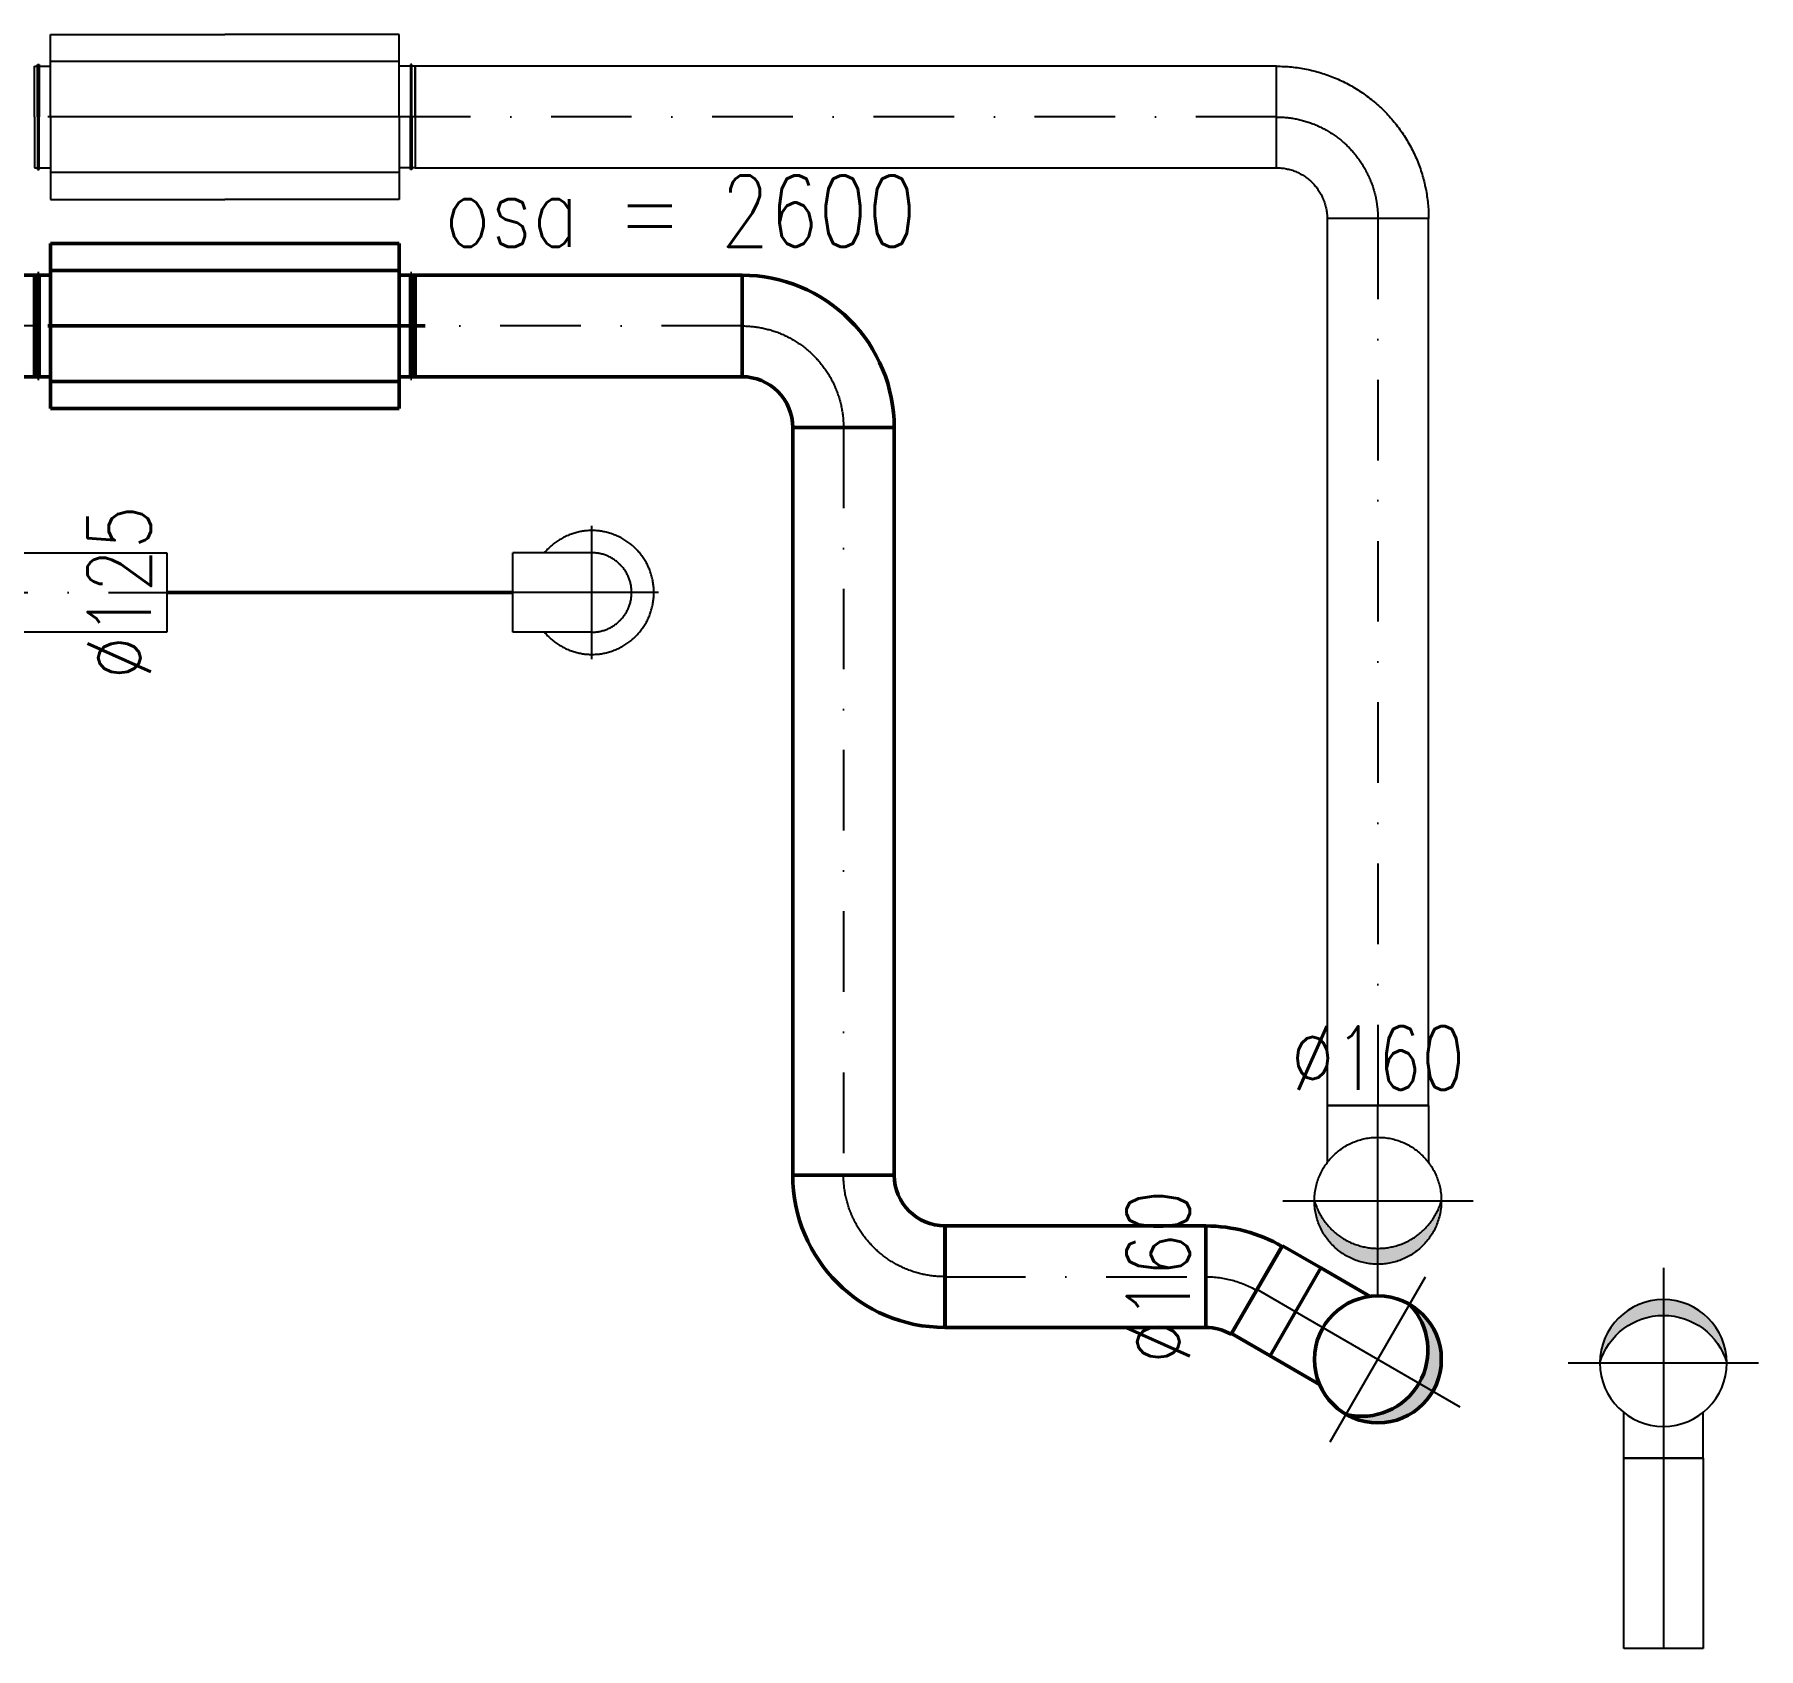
# Model space of a CAD drawing. Header units: millimetres. Extents: x -5302 to 21798, y 61761 to 66330.
# Drawn here: x 19080 to 21798, y 62575 to 65119 of the extents above; entities that cross this region are included whole.
import ezdxf
from ezdxf.enums import TextEntityAlignment as Align

# ---------------------------------------------------------------- set-up
doc = ezdxf.new("R2010")
doc.units = ezdxf.units.MM
doc.header["$LTSCALE"] = 10
for name, pattern in [('_aa', [1.4, 0.5, -0.2, 0.5, -0.2]), ('DASHDOT', [25.4, 12.7, -6.35, 0, -6.35]), ('DASHED', [19.05, 12.7, -6.35]), ('KOLEJE', [0])]:
    doc.linetypes.add(name, pattern=pattern)
doc.layers.get('0').update_dxf_attribs({"color": 3})
doc.layers.add('V-flexo_osy', color=3, linetype='KOLEJE', lineweight=50)
doc.layers.add('V-tvarovky', color=3, linetype='Continuous', lineweight=50)
for name, color, linetype in [('V-tvarovky-popis', 3, 'Continuous'), ('VZT_DIGESTOR', 3, 'Continuous'), ('VZT_EXHAUST', 3, '_aa'), ('VZT_EXHAUST-popis', 3, 'Continuous')]:
    doc.layers.add(name, color=color, linetype=linetype)
doc.styles.add('ROMANS', font='romans.shx', dxfattribs={"width": 0.8})
doc.styles.get("Standard").update_dxf_attribs({"font": 'simplex.shx', "width": 0.8})
doc.linetypes.add('KOLEJE_2', pattern='A,2,[141,CADKON.SHX,S=3,R=0,X=0,Y=0],1.5', length=3.5)

# ---------------------------------------------------------------- blocks, each defined once
blk = doc.blocks.new('*U83')
at = {"linetype": 'ByBlock', "lineweight": -2, "ltscale": 2000}
blk.add_hatch(color=0, dxfattribs=at).paths.add_polyline_path([(0, 100, 0.41421356), (-100, 0, 0.41421356), (0, -100, -0.750012)])
at = {"color": 2, "linetype": 'DASHDOT', "lineweight": 25, "ltscale": 2000}
for p, q in [((0, 150), (0, -150)), ((-150, 0), (150, 0))]:
    blk.add_line(p, q, dxfattribs=at)
at = {"color": 0, "linetype": 'ByBlock', "lineweight": -2, "ltscale": 2000}
for p, q in [((150, 80), (60, 80)), ((150, -80), (150, 80)), ((150, -80), (60, -80))]:
    blk.add_line(p, q, dxfattribs=at)
blk.add_circle((0, 0), 100, dxfattribs=at)
blk.add_arc((29.165, 0), 104.166, 106.259325, 253.740675, dxfattribs=at)
blk = doc.blocks.new('*U84', base_point=(150, -80))
at = {"linetype": 'ByBlock', "lineweight": -2, "ltscale": 2000}
blk.add_hatch(color=0, dxfattribs=at).paths.add_polyline_path([(0, 100, 0.41421356), (-100, 0, 0.41421356), (0, -100, -0.750012)])
at = {"color": 2, "linetype": 'DASHDOT', "lineweight": 25, "ltscale": 2000}
for p, q in [((0, 150), (0, -150)), ((-150, 0), (150, 0))]:
    blk.add_line(p, q, dxfattribs=at)
at = {"color": 0, "linetype": 'ByBlock', "lineweight": -2, "ltscale": 2000}
for p, q in [((150, 80), (60, 80)), ((150, -80), (150, 80)), ((150, -80), (60, -80))]:
    blk.add_line(p, q, dxfattribs=at)
blk.add_circle((0, 0), 100, dxfattribs=at)
blk.add_arc((29.165, 0), 104.166, 106.259325, 253.740675, dxfattribs=at)
blk = doc.blocks.new('*U94', base_point=(150, -62.5))
at = {"linetype": 'ByBlock', "lineweight": -2, "ltscale": 2000}
blk.add_hatch(color=0, dxfattribs=at).paths.add_polyline_path([(0, 100, 0.414214), (-100, 0, 0.414214), (0, -100, -0.750012)])
at = {"color": 2, "linetype": 'DASHDOT', "lineweight": 25, "ltscale": 2000}
for p, q in [((0, 150), (0, -150)), ((-150, 0), (150, 0))]:
    blk.add_line(p, q, dxfattribs=at)
at = {"color": 0, "linetype": 'ByBlock', "lineweight": -2, "ltscale": 2000}
for p, q in [((150, 62.5), (78.1, 62.5)), ((150, -62.5), (150, 62.5)), ((150, -62.5), (78.1, -62.5))]:
    blk.add_line(p, q, dxfattribs=at)
blk.add_circle((0, 0), 100, dxfattribs=at)
blk.add_arc((29.2, 0), 104.2, 106.2593, 253.7407, dxfattribs=at)
blk = doc.blocks.new('*U75', base_point=(104.3, 32.6))
at = {"color": 0, "linetype": 'ByBlock', "lineweight": -2, "ltscale": 2000}
for p, q in [((129.3, 162.6), (404.3, 162.6)), ((129.3, 32.6), (129.3, 162.6)), ((679.3, 162.6), (404.3, 162.6)), ((679.3, 32.6), (679.3, 162.6)), ((104.3, 32.6), (104.3, 112.6)), ((104.3, 112.6), (129.3, 112.6)), ((109.3, 32.6), (109.3, 115.4)), ((109.3, 115.4), (111.5, 115.4)), ((111.5, 115.4), (111.5, 32.6)), ((704.3, 112.6), (679.3, 112.6)), ((697.1, 115.4), (697.1, 32.6)), ((699.3, 115.4), (697.1, 115.4)), ((699.3, 32.6), (699.3, 115.4)), ((704.3, 32.6), (704.3, 112.6)), ((104.3, 32.6), (104.3, -47.4)), ((109.3, 32.6), (109.3, -50.2)), ((111.5, -50.2), (111.5, 32.6)), ((129.3, 32.6), (129.3, -97.4)), ((679.3, 32.6), (679.3, -97.4)), ((697.1, -50.2), (697.1, 32.6)), ((699.3, 32.6), (699.3, -50.2)), ((704.3, 32.6), (704.3, -47.4)), ((104.3, -47.4), (129.3, -47.4)), ((109.3, -50.2), (111.5, -50.2)), ((704.3, -47.4), (679.3, -47.4)), ((699.3, -50.2), (697.1, -50.2)), ((129.3, -97.4), (404.3, -97.4)), ((679.3, -97.4), (404.3, -97.4))]:
    blk.add_line(p, q, dxfattribs=at)
at = {"color": 56, "linetype": 'DASHED', "ltscale": 6000}
for p, q in [((129, 120), (679, 120)), ((129, -54.8), (679, -54.8))]:
    blk.add_line(p, q, dxfattribs=at)
at = {"color": 63, "linetype": 'DASHDOT', "ltscale": 6000}
blk.add_line((88.6, 32.6), (683.2, 32.6), dxfattribs=at)
at = {"color": 52, "linetype": 'ByBlock', "ltscale": 2000}
blk.add_point((129.3, 32.6), dxfattribs=at)
blk = doc.blocks.new('*U90')
at = {"color": 2, "linetype": 'DASHDOT', "lineweight": 25, "ltscale": 2000}
for p, q in [((0, 105), (0, -105)), ((-105, 0), (0, 0))]:
    blk.add_line(p, q, dxfattribs=at)
at = {"color": 0, "linetype": 'ByBlock', "lineweight": -2, "ltscale": 2000}
for p, q in [((0, 62.5), (125, 62.5)), ((125, 62.5), (125, -62.5)), ((0, -62.5), (125, -62.5))]:
    blk.add_line(p, q, dxfattribs=at)
at = {"color": 2, "linetype": 'KOLEJE', "lineweight": 25, "ltscale": 2000}
blk.add_lwpolyline([(0, 0), (125, 0)], dxfattribs=at)
at = {"color": 0, "linetype": 'ByBlock', "lineweight": -2, "ltscale": 2000}
for radius, start, end in [(97.6, 39.8056, 320.1944), (62.5, 90, 270)]:
    blk.add_arc((0, 0), radius, start, end, dxfattribs=at)
blk = doc.blocks.new('*U93', base_point=(160, 0))
at = {"color": 0, "lineweight": -2, "ltscale": 2000}
for p, q in [((0, 240), (0, 80)), ((0, 240), (0, 240)), ((0, 80), (0, 80)), ((80, 0), (240, 0)), ((80, 0), (80, 0)), ((240, 0), (240, 0))]:
    blk.add_line(p, q, dxfattribs=at)
at = {"color": 2, "linetype": 'DASHDOT', "lineweight": 25, "ltscale": 2000}
for p, q in [((0, 160), (0, 160)), ((160, 0), (160, 0))]:
    blk.add_line(p, q, dxfattribs=at)
at = {"color": 0, "lineweight": -2, "ltscale": 2000}
for radius in [240, 80]:
    blk.add_arc((0, 0), radius, 0, 90, dxfattribs=at)
at = {"color": 2, "linetype": 'DASHDOT', "lineweight": 25, "ltscale": 2000}
blk.add_arc((0, 0), 160, 0, 90, dxfattribs=at)
blk = doc.blocks.new('*U97', base_point=(300, 125))
at = {"color": 0, "linetype": 'ByBlock', "lineweight": -2, "ltscale": 2000}
for p, q in [((0, 125), (0, 0)), ((300, 125), (0, 125)), ((300, 0), (300, 125)), ((0, 0), (300, 0))]:
    blk.add_line(p, q, dxfattribs=at)
at = {"color": 2, "linetype": 'DASHDOT', "lineweight": 25, "ltscale": 2000}
blk.add_line((0, 62.5), (300, 62.5), dxfattribs=at)
blk = doc.blocks.new('*U105', base_point=(138.6, 80))
at = {"color": 0, "lineweight": -2, "ltscale": 2000}
for p, q in [((207.8, 120), (69.3, 40)), ((207.8, 120), (207.8, 120)), ((69.3, 40), (69.3, 40)), ((80, 0), (240, 0)), ((80, 0), (80, 0)), ((240, 0), (240, 0))]:
    blk.add_line(p, q, dxfattribs=at)
at = {"color": 2, "linetype": 'DASHDOT', "lineweight": 25, "ltscale": 2000}
for p, q in [((138.6, 80), (138.6, 80)), ((160, 0), (160, 0))]:
    blk.add_line(p, q, dxfattribs=at)
at = {"color": 0, "lineweight": -2, "ltscale": 2000}
for radius in [240, 80]:
    blk.add_arc((0, 0), radius, 0, 30, dxfattribs=at)
at = {"color": 2, "linetype": 'DASHDOT', "lineweight": 25, "ltscale": 2000}
blk.add_arc((0, 0), 160, 0, 30, dxfattribs=at)
blk = doc.blocks.new('*U109', base_point=(0, 160))
at = {"color": 0, "linetype": 'ByBlock', "lineweight": -2, "ltscale": 2000}
for p, q in [((0, 160), (0, 0)), ((70, 160), (0, 160)), ((70, 0), (70, 160)), ((0, 0), (70, 0))]:
    blk.add_line(p, q, dxfattribs=at)
at = {"color": 2, "linetype": 'DASHDOT', "lineweight": 25, "ltscale": 2000}
blk.add_line((0, 80), (70, 80), dxfattribs=at)
blk = doc.blocks.new('*U110', base_point=(160, 0))
at = {"color": 0, "lineweight": -2, "ltscale": 2000}
for p, q in [((0, 240), (0, 80)), ((0, 240), (0, 240)), ((0, 80), (0, 80)), ((80, 0), (240, 0)), ((80, 0), (80, 0)), ((240, 0), (240, 0))]:
    blk.add_line(p, q, dxfattribs=at)
at = {"color": 2, "linetype": 'DASHDOT', "lineweight": 25, "ltscale": 2000}
for p, q in [((0, 160), (0, 160)), ((160, 0), (160, 0))]:
    blk.add_line(p, q, dxfattribs=at)
at = {"color": 0, "lineweight": -2, "ltscale": 2000}
for radius in [240, 80]:
    blk.add_arc((0, 0), radius, 0, 90, dxfattribs=at)
at = {"color": 2, "linetype": 'DASHDOT', "lineweight": 25, "ltscale": 2000}
blk.add_arc((0, 0), 160, 0, 90, dxfattribs=at)
blk = doc.blocks.new('*U111', base_point=(0, 160))
at = {"color": 0, "lineweight": -2, "ltscale": 2000}
for p, q in [((0, 240), (0, 80)), ((0, 240), (0, 240)), ((0, 80), (0, 80)), ((80, 0), (240, 0)), ((80, 0), (80, 0)), ((240, 0), (240, 0))]:
    blk.add_line(p, q, dxfattribs=at)
at = {"color": 2, "linetype": 'DASHDOT', "lineweight": 25, "ltscale": 2000}
for p, q in [((0, 160), (0, 160)), ((160, 0), (160, 0))]:
    blk.add_line(p, q, dxfattribs=at)
at = {"color": 0, "lineweight": -2, "ltscale": 2000}
for radius in [240, 80]:
    blk.add_arc((0, 0), radius, 0, 90, dxfattribs=at)
at = {"color": 2, "linetype": 'DASHDOT', "lineweight": 25, "ltscale": 2000}
blk.add_arc((0, 0), 160, 0, 90, dxfattribs=at)
blk = doc.blocks.new('*U243', base_point=(600, 62.5))
at = {"color": 0, "linetype": 'ByBlock', "lineweight": -2, "ltscale": 2000}
for p, q in [((0, 125), (0, 0)), ((600, 125), (0, 125)), ((600, 0), (600, 125)), ((0, 0), (600, 0))]:
    blk.add_line(p, q, dxfattribs=at)
at = {"color": 2, "linetype": 'DASHDOT', "lineweight": 25}
blk.add_line((0, 62.5), (600, 62.5), dxfattribs=at)
blk = doc.blocks.new('*U245', base_point=(0, 80))
at = {"color": 0, "linetype": 'ByBlock', "lineweight": -2, "ltscale": 2000}
for p, q in [((0, 160), (0, 0)), ((500, 160), (0, 160)), ((500, 0), (500, 160)), ((0, 0), (500, 0))]:
    blk.add_line(p, q, dxfattribs=at)
at = {"color": 2, "linetype": 'DASHDOT', "lineweight": 25}
blk.add_line((0, 80), (500, 80), dxfattribs=at)
blk = doc.blocks.new('*U246', base_point=(1357.72, 80))
at = {"color": 0, "linetype": 'ByBlock', "lineweight": -2, "ltscale": 2000}
for p, q in [((0, 160), (0, 0)), ((1357.72, 160), (0, 160)), ((1357.72, 0), (1357.72, 160)), ((0, 0), (1357.72, 0))]:
    blk.add_line(p, q, dxfattribs=at)
at = {"color": 2, "linetype": 'DASHDOT', "lineweight": 25}
blk.add_line((0, 80), (1357.72, 80), dxfattribs=at)
blk = doc.blocks.new('*U247', base_point=(0, 80))
at = {"color": 0, "linetype": 'ByBlock', "lineweight": -2, "ltscale": 2000}
for p, q in [((0, 160), (0, 0)), ((515.31, 160), (0, 160)), ((515.31, 0), (515.31, 160)), ((0, 0), (515.31, 0))]:
    blk.add_line(p, q, dxfattribs=at)
at = {"color": 2, "linetype": 'DASHDOT', "lineweight": 25}
blk.add_line((0, 80), (515.31, 80), dxfattribs=at)
blk = doc.blocks.new('*U248', base_point=(0, 80))
at = {"color": 0, "linetype": 'ByBlock', "lineweight": -2, "ltscale": 2000}
for p, q in [((0, 160), (0, 0)), ((1178.25, 160), (0, 160)), ((1178.25, 0), (1178.25, 160)), ((0, 0), (1178.25, 0))]:
    blk.add_line(p, q, dxfattribs=at)
at = {"color": 2, "linetype": 'DASHDOT', "lineweight": 25}
blk.add_line((0, 80), (1178.25, 80), dxfattribs=at)
blk = doc.blocks.new('*U249', base_point=(0, 80))
at = {"color": 0, "linetype": 'ByBlock', "lineweight": -2, "ltscale": 2000}
for p, q in [((0, 160), (0, 0)), ((1397.89, 160), (0, 160)), ((1397.89, 0), (1397.89, 160)), ((0, 0), (1397.89, 0))]:
    blk.add_line(p, q, dxfattribs=at)
at = {"color": 2, "linetype": 'DASHDOT', "lineweight": 25}
blk.add_line((0, 80), (1397.89, 80), dxfattribs=at)
blk = doc.blocks.new('*U250', base_point=(411.25, 80))
at = {"color": 0, "linetype": 'ByBlock', "lineweight": -2, "ltscale": 2000}
for p, q in [((0, 160), (0, 0)), ((411.25, 160), (0, 160)), ((411.25, 0), (411.25, 160)), ((0, 0), (411.25, 0))]:
    blk.add_line(p, q, dxfattribs=at)
at = {"color": 2, "linetype": 'DASHDOT', "lineweight": 25}
blk.add_line((0, 80), (411.25, 80), dxfattribs=at)

msp = doc.modelspace()

# ---------------------------------------------------------------- linework, layer by layer
at = {"layer": 'V-flexo_osy', "linetype": 'KOLEJE_2', "ltscale": 2}
msp.add_lwpolyline([(19289.1, 64239.3), (19834.3, 64239.3)], dxfattribs=at)

# ---------------------------------------------------------------- block references
at = {"layer": 'V-tvarovky', "ltscale": 2000}
for name, p, rotation in [('*U75', (19680.5, 64659.3), 180.0000000000081), ('*U245', (19080.5, 64659.3), 180.0000000000081), ('*U247', (20195.8, 64659.3), 180.0000000000081), ('*U248', (20355.8, 64499.3), 270.000000000007), ('*U83', (21198.2, 63030.7), 150.0000000000013), ('*U109', (21028.3, 63036.4), 150.0000000000001)]:
    msp.add_blockref(name, p, dxfattribs=dict(at, rotation=rotation))
at = {"layer": 'V-tvarovky', "ltscale": 2000, "xscale": -1}
for name, p, rotation in [('*U93', (20195.8, 64659.3), 270.0000000000073), ('*U111', (20355.8, 63321.1), 90.00000000000703), ('*U105', (21007, 63139.6), 270.000000000008)]:
    msp.add_blockref(name, p, dxfattribs=dict(at, rotation=rotation))
at = {"layer": 'V-tvarovky', "ltscale": 2000}
msp.add_blockref('*U250', (20927, 63161.1), dxfattribs=at)
at = {"layer": 'VZT_DIGESTOR', "ltscale": 200, "xscale": -1, "rotation": 89.99999999999768}
msp.add_blockref('*U94', (21710.7, 62875.1), dxfattribs=at)
at = {"layer": 'VZT_DIGESTOR', "ltscale": 2000, "xscale": -1, "rotation": 90.00000000000361}
msp.add_blockref('*U97', (21585.7, 62575.1), dxfattribs=at)
at = {"layer": 'VZT_EXHAUST', "ltscale": 200}
for name, p, rotation in [('*U75', (19680.5, 64988.6), 180.0000000000081), ('*U246', (19680.5, 64988.6), 180.0000000000081), ('*U249', (21198.2, 64828.6), 270.0000000000053), ('*U90', (19959.3, 64239.3), 180.0000000000081), ('*U84', (21278.2, 63430.7), 89.99999999999991)]:
    msp.add_blockref(name, p, dxfattribs=dict(at, rotation=rotation))
at = {"layer": 'VZT_EXHAUST', "ltscale": 200, "xscale": -1, "rotation": 270.0000000000081}
msp.add_blockref('*U110', (21038.2, 64988.6), dxfattribs=at)
at = {"layer": 'VZT_EXHAUST', "ltscale": 2000, "xscale": -1, "rotation": 180}
msp.add_blockref('*U243', (19289.1, 64239.3), dxfattribs=at)

# ---------------------------------------------------------------- texts
at = {"layer": 'V-tvarovky', "ltscale": 2000, "insert": (19726.4, 64896.6, -4800), "char_height": 150, "width": 1946.022, "attachment_point": 1, "rotation": 0, "style": 'ROMANS'}
msp.add_mtext('\\A1;{\\Fromans|c238;\\H0.75x;osa = 2600}', dxfattribs=at)
at = {"layer": 'V-tvarovky-popis', "color": 3, "width": 0.8}
msp.add_text('%%c160', height=100, rotation=90, dxfattribs=at).set_placement((20902, 63161.1), align=Align.CENTER)
at = {"layer": 'VZT_EXHAUST-popis', "color": 3, "width": 0.8}
msp.add_text('%%c125', height=100, rotation=90, dxfattribs=at).set_placement((19264.1, 64239.3), align=Align.CENTER)
msp.add_text('%%c160', height=100, dxfattribs=at).set_placement((21198.2, 63455.7), align=Align.CENTER)

doc.saveas('drawing.dxf')
